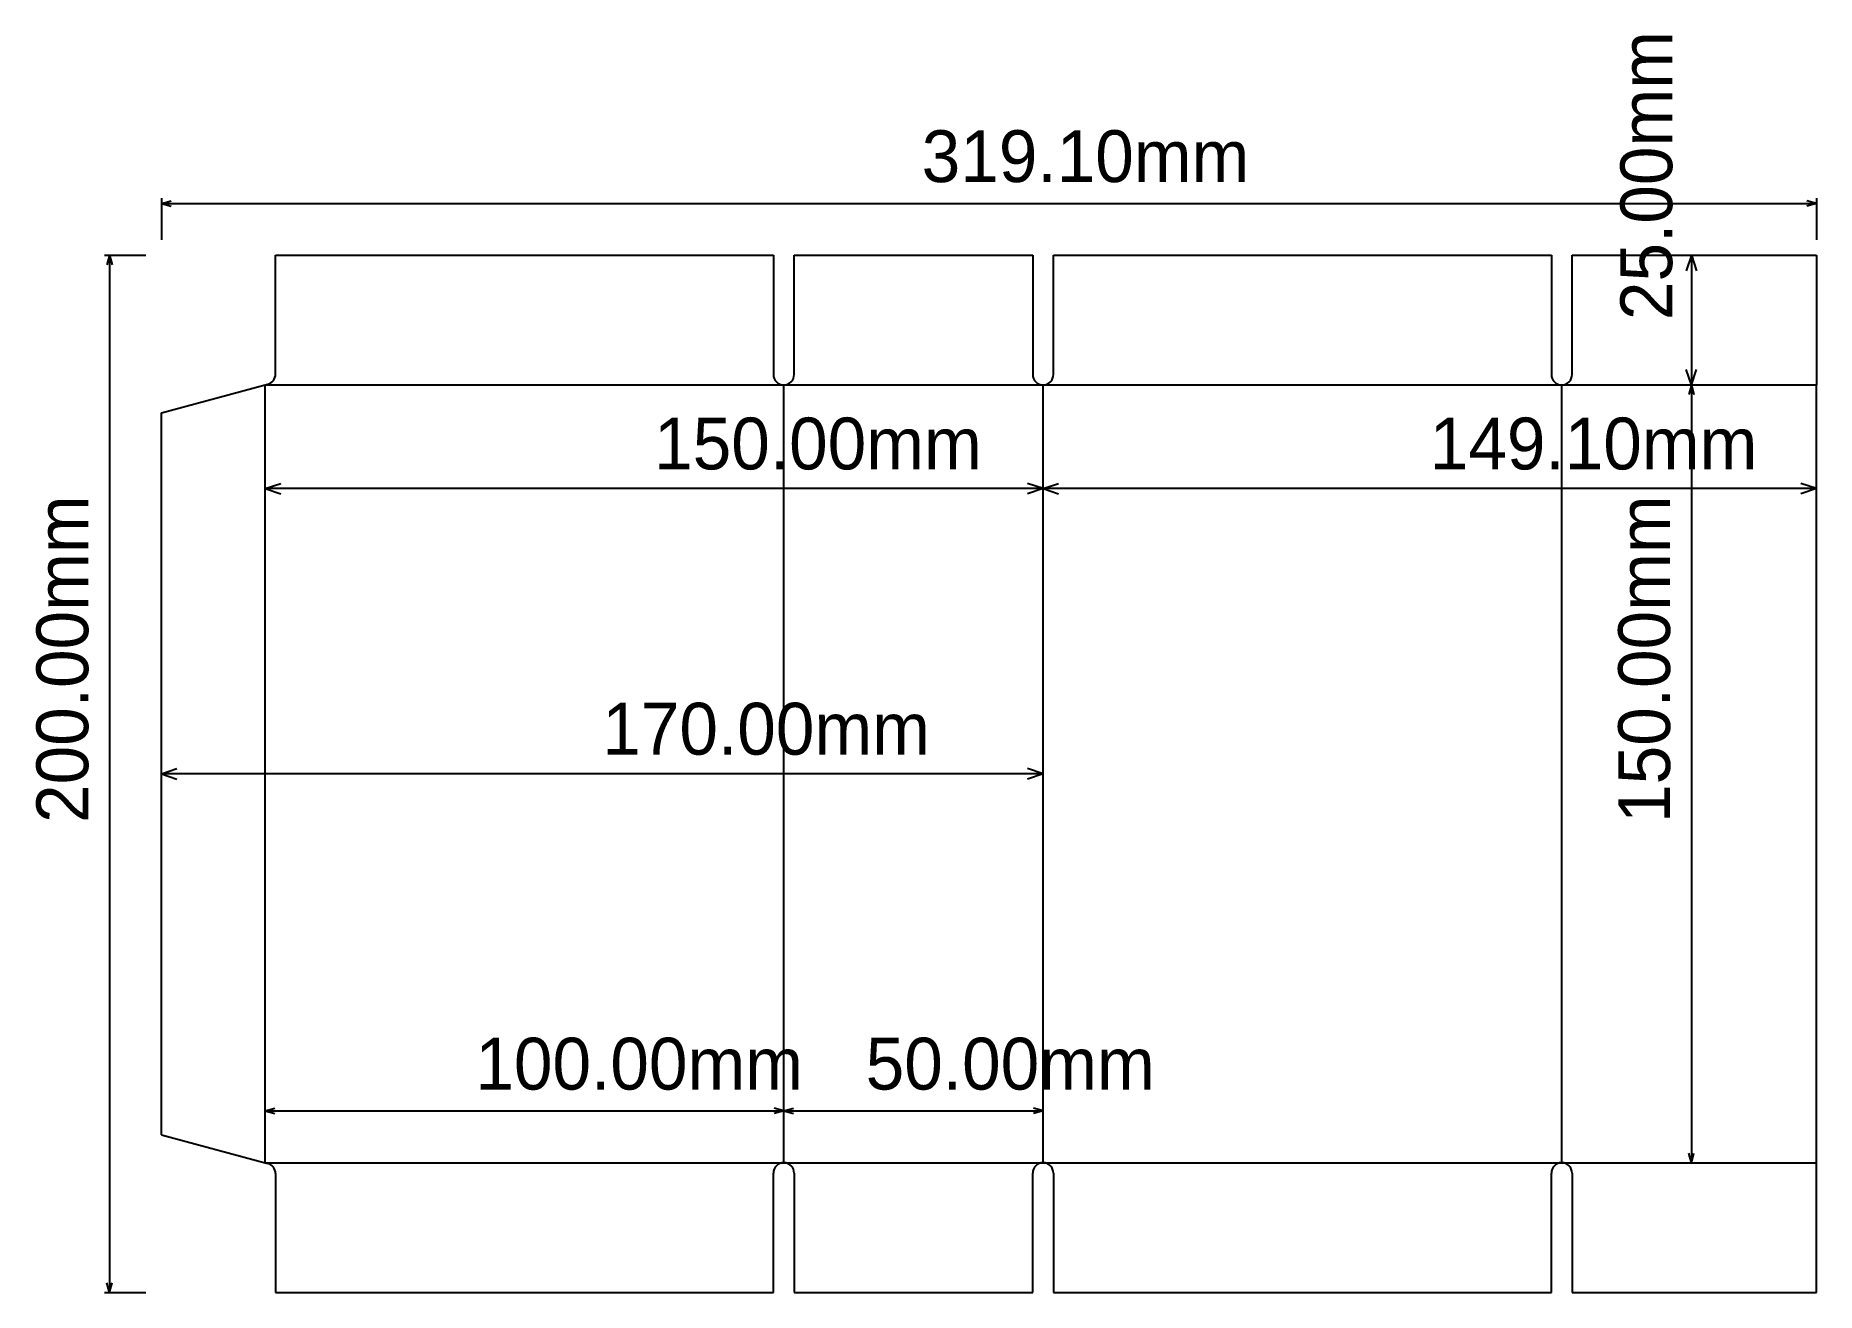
# Model space of a CAD drawing. Extents: x -44 to 299, y -25 to 217.
import ezdxf

# ---------------------------------------------------------------- set-up
doc = ezdxf.new("R2010")
doc.units = 0

msp = doc.modelspace()

# ---------------------------------------------------------------- linework, layer by layer
at = {"layer": 'crease', "color": 3}
for p, q in [((0, 0), (0, 150)), ((0, 150), (100, 150)), ((100, 0), (100, 150)), ((100, 150), (150, 150)), ((150, 0), (150, 150)), ((150, 150), (250, 150)), ((250, 0), (250, 150)), ((250, 150), (299.1, 150)), ((0, 0), (100, 0)), ((100, 0), (150, 0)), ((150, 0), (250, 0)), ((250, 0), (299.1, 0))]:
    msp.add_line(p, q, dxfattribs=at)
at = {"layer": 'cut', "color": 1}
for p, q in [((2, 152.07), (2, 175)), ((2, 175), (98, 175)), ((98, 175), (98, 152)), ((102, 152), (102, 175)), ((102, 175), (148, 175)), ((148, 175), (148, 152)), ((152, 152), (152, 175)), ((152, 175), (248, 175)), ((248, 175), (248, 152)), ((252, 152), (252, 175)), ((252, 175), (299.1, 175)), ((299.1, 175), (299.1, 150)), ((-20, 144.64), (0, 150)), ((0, 150), (0.52, 150.14)), ((299.1, 0), (299.1, 150)), ((-20, 5.36), (-20, 144.64)), ((-20, 5.36), (0, 0)), ((0, 0), (0.52, -0.14)), ((299.1, -25), (299.1, 0)), ((2, -2.07), (2, -25)), ((98, -25), (98, -2)), ((102, -2), (102, -25)), ((148, -25), (148, -2)), ((152, -2), (152, -25)), ((248, -25), (248, -2)), ((252, -2), (252, -25)), ((2, -25), (98, -25)), ((102, -25), (148, -25)), ((152, -25), (248, -25)), ((252, -25), (299.1, -25))]:
    msp.add_line(p, q, dxfattribs=at)
for centre, start, end in [((0, 152.07), 285, 360), ((100, 152), 180, 360), ((150, 152), 180, 360), ((250, 152), 180, 360), ((100, -2), 0, 180), ((150, -2), 0, 180), ((250, -2), 0, 180), ((0, -2.07), 0, 75)]:
    msp.add_arc(centre, 2, start, end, dxfattribs=at)
at = {"layer": 'dimensions', "color": 255}
for p, q in [((-20, 186), (-20, 178)), ((-20, 185), (-18.13, 185.5)), ((299.1, 185), (297.23, 185.5)), ((299.1, 186), (299.1, 178)), ((-20, 185), (-18.13, 184.5)), ((-20, 185), (299.1, 185)), ((299.1, 185), (297.23, 184.5)), ((-31, 175), (-23, 175)), ((-30, 175), (-30.5, 173.13)), ((-30, 175), (-29.5, 173.13)), ((-30, 175), (-30, -25)), ((275, 175), (274, 172)), ((275, 175), (275, 150)), ((275, 175), (276, 172)), ((275, 150), (274, 153)), ((275, 150), (276, 153)), ((274, 150), (275, 150)), ((275, 150), (274.5, 148.13)), ((275, 150), (275.5, 148.13)), ((275, 150), (275, 0)), ((0, 130), (3, 131)), ((150, 130), (147, 131)), ((150, 130), (153, 131)), ((299.1, 130), (296.1, 131)), ((150, 130), (0, 130)), ((0, 130), (3, 129)), ((150, 130), (147, 129)), ((299.1, 130), (150, 130)), ((150, 130), (153, 129)), ((299.1, 130), (296.1, 129)), ((-20, 75), (-17, 76)), ((150, 75), (147, 76)), ((150, 75), (-20, 75)), ((-20, 75), (-17, 74)), ((150, 75), (147, 74)), ((0, 10), (1.87, 10.5)), ((100, 10), (98.13, 10.5)), ((100, 10), (101.87, 10.5)), ((150, 10), (148.13, 10.5)), ((0, 10), (1.87, 9.5)), ((0, 10), (100, 10)), ((100, 10), (98.13, 9.5)), ((100, 10), (101.87, 9.5)), ((100, 10), (150, 10)), ((150, 10), (148.13, 9.5)), ((274, 0), (275, 0)), ((275, 0), (274.5, 1.87)), ((275, 0), (275.5, 1.87)), ((-30, -25), (-30.5, -23.13)), ((-30, -25), (-29.5, -23.13)), ((-31, -25), (-23, -25))]:
    msp.add_line(p, q, dxfattribs=at)

# ---------------------------------------------------------------- texts
for s, p in [('25.00mm', (271.3, 162.5)), ('200.00mm', (-34.11, 65.53)), ('150.00mm', (270.89, 65.53))]:
    msp.add_text(s, height=10, rotation=90, dxfattribs=at).set_placement(p)
for s, p in [('319.10mm', (126.59, 189.11)), ('150.00mm', (75, 133.7)), ('149.10mm', (224.55, 133.7)), ('170.00mm', (65, 78.7)), ('100.00mm', (40.53, 14.11)), ('50.00mm', (115.79, 14.11))]:
    msp.add_text(s, height=10, dxfattribs=at).set_placement(p)

doc.saveas('drawing.dxf')
